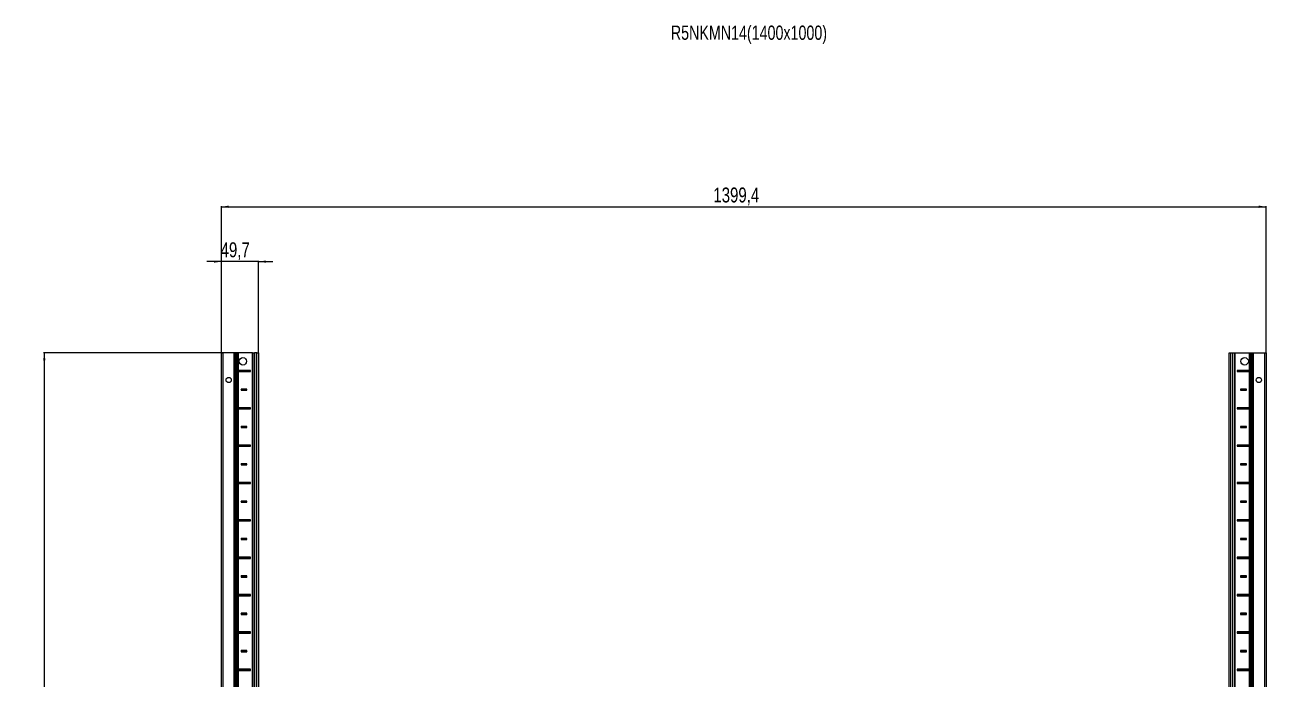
# Model space of a CAD drawing. Header units: millimetres. Extents: x -199 to 5117, y -2247 to 1507.
# Drawn here: x -199 to 1463, y 10 to 886 of the extents above; entities that cross this region are included whole.
import ezdxf

# ---------------------------------------------------------------- set-up
doc = ezdxf.new("R2010")
doc.units = ezdxf.units.MM
doc.layers.add('FORMAT', color=7, linetype='Continuous')
doc.styles.add('SLDTEXTSTYLE0', font='TXT', dxfattribs={"width": 0.75})
doc.dimstyles.new('SLDDIMSTYLE0', dxfattribs={"dimtxt": 20, "dimasz": 10, "dimexe": 0, "dimexo": 0.0625, "dimgap": 5, "dimtad": 2, "dimdec": 1, "dimrnd": 1e-09, "dimzin": 12, "dimdsep": 46, "dimtxsty": 'SLDTEXTSTYLE0', "dimsah": 1, "dimcen": 0.09, "dimadec": 0, "dimazin": 3, "dimtfac": 1, "dimtofl": 0, "dimtmove": 0, "dimatfit": 3, "dimfxl": 0, "dimfrac": 2, "dimtolj": 1, "dimtzin": 12, "dimarcsym": 0})
doc.dimstyles.new('SLDDIMSTYLE1', dxfattribs={"dimtxt": 20, "dimasz": 10, "dimexe": 0, "dimexo": 0.0625, "dimgap": 5, "dimtad": 2, "dimdec": 1, "dimrnd": 1e-09, "dimzin": 12, "dimdsep": 46, "dimtxsty": 'SLDTEXTSTYLE0', "dimsah": 1, "dimcen": 0.09, "dimadec": 0, "dimazin": 3, "dimtfac": 1, "dimtmove": 0, "dimatfit": 0, "dimfxl": 0, "dimfrac": 2, "dimtolj": 1, "dimtzin": 12, "dimarcsym": 0})

# ---------------------------------------------------------------- blocks, each defined once
blk = doc.blocks.new('_D')
at = {"layer": 'FORMAT'}
for p, q in [((86.4, 447.2), (-174.2, 447.2)), ((-173.2, 447.2), (-173.2, -851.8)), ((86.4, -851.8), (-174.2, -851.8))]:
    blk.add_line(p, q, dxfattribs=at)
for points in [[(-173.2, 447.2), (-174.7, 437.2), (-171.6, 437.2)], [(-173.2, -851.8), (-171.6, -841.8), (-174.7, -841.8)]]:
    blk.add_solid(points, dxfattribs=at)
at = {"layer": 'FORMAT', "insert": (-198.9, -231.8), "char_height": 20, "attachment_point": 1, "rotation": 90, "style": 'SLDTEXTSTYLE0'}
blk.add_mtext('1299', dxfattribs=at)
blk = doc.blocks.new('_D_1')
at = {"layer": 'FORMAT'}
for p, q in [((64, 447.2), (64, 643.6)), ((64, 642.6), (1463.4, 642.6)), ((1463.4, 447.2), (1463.4, 643.6))]:
    blk.add_line(p, q, dxfattribs=at)
for points in [[(64, 642.6), (74, 641.1), (74, 644.2)], [(1463.4, 642.6), (1453.4, 644.2), (1453.4, 641.1)]]:
    blk.add_solid(points, dxfattribs=at)
at = {"layer": 'FORMAT', "insert": (723, 668.4), "char_height": 20, "attachment_point": 1, "style": 'SLDTEXTSTYLE0'}
blk.add_mtext('1399,4', dxfattribs=at)
blk = doc.blocks.new('_D_2')
at = {"layer": 'FORMAT'}
for p, q in [((64, 569.2), (44.7, 569.2)), ((64, 447.2), (64, 570.2)), ((113.7, 569.2), (64, 569.2)), ((113.7, 447.2), (113.7, 570.2)), ((113.7, 569.2), (132.9, 569.2))]:
    blk.add_line(p, q, dxfattribs=at)
for points in [[(64, 569.2), (54, 570.7), (54, 567.7)], [(113.7, 569.2), (123.7, 567.7), (123.7, 570.7)]]:
    blk.add_solid(points, dxfattribs=at)
at = {"layer": 'FORMAT', "insert": (63, 595), "char_height": 20, "attachment_point": 1, "style": 'SLDTEXTSTYLE0'}
blk.add_mtext('49,7', dxfattribs=at)

msp = doc.modelspace()

# ---------------------------------------------------------------- linework, layer by layer
at = {"color": 7, "linetype": 'Continuous', "lineweight": 25}
for p, q in [((63.98, -851.79), (63.98, 447.21)), ((63.98, 447.21), (65.98, 447.21)), ((81.33, 447.21), (65.98, 447.21)), ((81.33, 447.21), (81.98, 447.21)), ((81.98, -851.79), (81.98, 447.21)), ((81.98, 447.21), (82.56, 447.21)), ((83.77, 447.21), (82.56, 447.21)), ((83.77, -851.79), (83.77, 447.21)), ((83.8, 447.21), (83.77, 447.21)), ((83.8, -851.79), (83.8, 447.21)), ((85.01, 447.21), (83.8, 447.21)), ((85.01, 447.21), (86.42, 447.21)), ((105.83, 447.21), (86.42, 447.21)), ((105.83, 447.21), (106.48, 447.21)), ((106.48, -851.79), (106.48, 447.21)), ((106.48, 447.21), (108.48, 447.21)), ((111.68, 447.21), (108.48, 447.21)), ((111.68, 447.21), (113.68, 447.21)), ((113.68, 447.21), (113.68, -851.79)), ((1413.68, -851.79), (1413.68, 447.21)), ((1413.68, 447.21), (1415.68, 447.21)), ((1415.68, 447.21), (1418.88, 447.21)), ((1418.88, 447.21), (1420.88, 447.21)), ((1420.88, 447.21), (1420.88, -851.79)), ((1420.88, 447.21), (1421.53, 447.21)), ((1421.53, 447.21), (1440.93, 447.21)), ((1440.93, 447.21), (1442.34, 447.21)), ((1442.34, 447.21), (1443.55, 447.21)), ((1443.55, 447.21), (1443.55, -851.79)), ((1443.55, 447.21), (1443.58, 447.21)), ((1443.58, 447.21), (1443.58, -851.79)), ((1443.58, 447.21), (1444.79, 447.21)), ((1444.79, 447.21), (1445.38, 447.21)), ((1445.38, 447.21), (1445.38, -851.79)), ((1445.38, 447.21), (1446.03, 447.21)), ((1446.03, 447.21), (1461.38, 447.21)), ((1461.38, 447.21), (1463.38, 447.21)), ((1463.38, 447.21), (1463.38, -851.79)), ((85.93, 423.35), (85.93, 422.06)), ((86.58, 422.71), (85.93, 423.35)), ((86.58, 422.71), (85.93, 422.06)), ((102.83, 423.46), (86.42, 423.46)), ((86.42, 421.96), (102.83, 421.96)), ((102.08, 422.71), (86.58, 422.71)), ((102.08, 422.71), (102.83, 423.46)), ((102.08, 422.71), (102.83, 421.96)), ((102.83, 421.96), (102.83, 423.46)), ((1440.93, 423.46), (1424.53, 423.46)), ((1424.53, 423.46), (1424.53, 421.96)), ((1425.28, 422.71), (1424.53, 423.46)), ((1425.28, 422.71), (1424.53, 421.96)), ((1424.53, 421.96), (1440.93, 421.96)), ((1425.28, 422.71), (1440.78, 422.71)), ((1440.78, 422.71), (1441.42, 423.35)), ((1440.78, 422.71), (1441.42, 422.06)), ((1441.42, 422.06), (1441.42, 423.35)), ((98.33, 398.46), (90.33, 398.46)), ((90.33, 398.46), (90.33, 396.96)), ((91.08, 397.71), (90.33, 398.46)), ((91.08, 397.71), (90.33, 396.96)), ((90.33, 396.96), (98.33, 396.96)), ((97.58, 397.71), (91.08, 397.71)), ((97.58, 397.71), (98.33, 398.46)), ((97.58, 397.71), (98.33, 396.96)), ((98.33, 396.96), (98.33, 398.46)), ((1437.03, 398.46), (1429.03, 398.46)), ((1429.03, 398.46), (1429.03, 396.96)), ((1429.78, 397.71), (1429.03, 398.46)), ((1429.78, 397.71), (1429.03, 396.96)), ((1429.03, 396.96), (1437.03, 396.96)), ((1429.78, 397.71), (1436.28, 397.71)), ((1436.28, 397.71), (1437.03, 398.46)), ((1436.28, 397.71), (1437.03, 396.96)), ((1437.03, 396.96), (1437.03, 398.46)), ((85.93, 373.35), (85.93, 372.06)), ((86.58, 372.71), (85.93, 373.35)), ((86.58, 372.71), (85.93, 372.06)), ((102.83, 373.46), (86.42, 373.46)), ((86.42, 371.96), (102.83, 371.96)), ((102.08, 372.71), (86.58, 372.71)), ((102.08, 372.71), (102.83, 373.46)), ((102.08, 372.71), (102.83, 371.96)), ((102.83, 371.96), (102.83, 373.46)), ((1440.93, 373.46), (1424.53, 373.46)), ((1424.53, 373.46), (1424.53, 371.96)), ((1425.28, 372.71), (1424.53, 373.46)), ((1425.28, 372.71), (1424.53, 371.96)), ((1424.53, 371.96), (1440.93, 371.96)), ((1425.28, 372.71), (1440.78, 372.71)), ((1440.78, 372.71), (1441.42, 373.35)), ((1440.78, 372.71), (1441.42, 372.06)), ((1441.42, 372.06), (1441.42, 373.35)), ((98.33, 348.46), (90.33, 348.46)), ((90.33, 348.46), (90.33, 346.96)), ((91.08, 347.71), (90.33, 348.46)), ((91.08, 347.71), (90.33, 346.96)), ((90.33, 346.96), (98.33, 346.96)), ((97.58, 347.71), (91.08, 347.71)), ((97.58, 347.71), (98.33, 348.46)), ((97.58, 347.71), (98.33, 346.96)), ((98.33, 346.96), (98.33, 348.46)), ((1437.03, 348.46), (1429.03, 348.46)), ((1429.03, 348.46), (1429.03, 346.96)), ((1429.78, 347.71), (1429.03, 348.46)), ((1429.78, 347.71), (1429.03, 346.96)), ((1429.03, 346.96), (1437.03, 346.96)), ((1429.78, 347.71), (1436.28, 347.71)), ((1436.28, 347.71), (1437.03, 348.46)), ((1436.28, 347.71), (1437.03, 346.96)), ((1437.03, 346.96), (1437.03, 348.46)), ((85.93, 323.35), (85.93, 322.06)), ((86.58, 322.71), (85.93, 323.35)), ((86.58, 322.71), (85.93, 322.06)), ((102.83, 323.46), (86.42, 323.46)), ((86.42, 321.96), (102.83, 321.96)), ((102.08, 322.71), (86.58, 322.71)), ((102.08, 322.71), (102.83, 323.46)), ((102.08, 322.71), (102.83, 321.96)), ((102.83, 321.96), (102.83, 323.46)), ((1440.93, 323.46), (1424.53, 323.46)), ((1424.53, 323.46), (1424.53, 321.96)), ((1425.28, 322.71), (1424.53, 323.46)), ((1425.28, 322.71), (1424.53, 321.96)), ((1424.53, 321.96), (1440.93, 321.96)), ((1425.28, 322.71), (1440.78, 322.71)), ((1440.78, 322.71), (1441.42, 323.35)), ((1440.78, 322.71), (1441.42, 322.06)), ((1441.42, 322.06), (1441.42, 323.35)), ((98.33, 298.46), (90.33, 298.46)), ((90.33, 298.46), (90.33, 296.96)), ((91.08, 297.71), (90.33, 298.46)), ((91.08, 297.71), (90.33, 296.96)), ((90.33, 296.96), (98.33, 296.96)), ((97.58, 297.71), (91.08, 297.71)), ((97.58, 297.71), (98.33, 298.46)), ((97.58, 297.71), (98.33, 296.96)), ((98.33, 296.96), (98.33, 298.46)), ((1437.03, 298.46), (1429.03, 298.46)), ((1429.03, 298.46), (1429.03, 296.96)), ((1429.78, 297.71), (1429.03, 298.46)), ((1429.78, 297.71), (1429.03, 296.96)), ((1429.03, 296.96), (1437.03, 296.96)), ((1429.78, 297.71), (1436.28, 297.71)), ((1436.28, 297.71), (1437.03, 298.46)), ((1436.28, 297.71), (1437.03, 296.96)), ((1437.03, 296.96), (1437.03, 298.46)), ((85.93, 273.35), (85.93, 272.06)), ((86.58, 272.71), (85.93, 273.35)), ((86.58, 272.71), (85.93, 272.06)), ((102.83, 273.46), (86.42, 273.46)), ((86.42, 271.96), (102.83, 271.96)), ((102.08, 272.71), (86.58, 272.71)), ((102.08, 272.71), (102.83, 273.46)), ((102.08, 272.71), (102.83, 271.96)), ((102.83, 271.96), (102.83, 273.46)), ((1440.93, 273.46), (1424.53, 273.46)), ((1424.53, 273.46), (1424.53, 271.96)), ((1425.28, 272.71), (1424.53, 273.46)), ((1425.28, 272.71), (1424.53, 271.96)), ((1424.53, 271.96), (1440.93, 271.96)), ((1425.28, 272.71), (1440.78, 272.71)), ((1440.78, 272.71), (1441.42, 273.35)), ((1440.78, 272.71), (1441.42, 272.06)), ((1441.42, 272.06), (1441.42, 273.35)), ((98.33, 248.46), (90.33, 248.46)), ((90.33, 248.46), (90.33, 246.96)), ((91.08, 247.71), (90.33, 248.46)), ((91.08, 247.71), (90.33, 246.96)), ((90.33, 246.96), (98.33, 246.96)), ((97.58, 247.71), (91.08, 247.71)), ((97.58, 247.71), (98.33, 248.46)), ((97.58, 247.71), (98.33, 246.96)), ((98.33, 246.96), (98.33, 248.46)), ((1437.03, 248.46), (1429.03, 248.46)), ((1429.03, 248.46), (1429.03, 246.96)), ((1429.78, 247.71), (1429.03, 248.46)), ((1429.78, 247.71), (1429.03, 246.96)), ((1429.03, 246.96), (1437.03, 246.96)), ((1429.78, 247.71), (1436.28, 247.71)), ((1436.28, 247.71), (1437.03, 248.46)), ((1436.28, 247.71), (1437.03, 246.96)), ((1437.03, 246.96), (1437.03, 248.46)), ((85.93, 223.35), (85.93, 222.06)), ((86.58, 222.71), (85.93, 223.35)), ((86.58, 222.71), (85.93, 222.06)), ((102.83, 223.46), (86.42, 223.46)), ((86.42, 221.96), (102.83, 221.96)), ((102.08, 222.71), (86.58, 222.71)), ((102.08, 222.71), (102.83, 223.46)), ((102.08, 222.71), (102.83, 221.96)), ((102.83, 221.96), (102.83, 223.46)), ((1440.93, 223.46), (1424.53, 223.46)), ((1424.53, 223.46), (1424.53, 221.96)), ((1425.28, 222.71), (1424.53, 223.46)), ((1425.28, 222.71), (1424.53, 221.96)), ((1424.53, 221.96), (1440.93, 221.96)), ((1425.28, 222.71), (1440.78, 222.71)), ((1440.78, 222.71), (1441.42, 223.35)), ((1440.78, 222.71), (1441.42, 222.06)), ((1441.42, 222.06), (1441.42, 223.35)), ((98.33, 198.46), (90.33, 198.46)), ((90.33, 198.46), (90.33, 196.96)), ((91.08, 197.71), (90.33, 198.46)), ((91.08, 197.71), (90.33, 196.96)), ((90.33, 196.96), (98.33, 196.96)), ((97.58, 197.71), (91.08, 197.71)), ((97.58, 197.71), (98.33, 198.46)), ((97.58, 197.71), (98.33, 196.96)), ((98.33, 196.96), (98.33, 198.46)), ((1437.03, 198.46), (1429.03, 198.46)), ((1429.03, 198.46), (1429.03, 196.96)), ((1429.78, 197.71), (1429.03, 198.46)), ((1429.78, 197.71), (1429.03, 196.96)), ((1429.03, 196.96), (1437.03, 196.96)), ((1429.78, 197.71), (1436.28, 197.71)), ((1436.28, 197.71), (1437.03, 198.46)), ((1436.28, 197.71), (1437.03, 196.96)), ((1437.03, 196.96), (1437.03, 198.46)), ((85.93, 173.35), (85.93, 172.06)), ((86.58, 172.71), (85.93, 173.35)), ((86.58, 172.71), (85.93, 172.06)), ((102.83, 173.46), (86.42, 173.46)), ((86.42, 171.96), (102.83, 171.96)), ((102.08, 172.71), (86.58, 172.71)), ((102.08, 172.71), (102.83, 173.46)), ((102.08, 172.71), (102.83, 171.96)), ((102.83, 171.96), (102.83, 173.46)), ((1440.93, 173.46), (1424.53, 173.46)), ((1424.53, 173.46), (1424.53, 171.96)), ((1425.28, 172.71), (1424.53, 173.46)), ((1425.28, 172.71), (1424.53, 171.96)), ((1424.53, 171.96), (1440.93, 171.96)), ((1425.28, 172.71), (1440.78, 172.71)), ((1440.78, 172.71), (1441.42, 173.35)), ((1440.78, 172.71), (1441.42, 172.06)), ((1441.42, 172.06), (1441.42, 173.35)), ((98.33, 148.46), (90.33, 148.46)), ((90.33, 148.46), (90.33, 146.96)), ((91.08, 147.71), (90.33, 148.46)), ((91.08, 147.71), (90.33, 146.96)), ((90.33, 146.96), (98.33, 146.96)), ((97.58, 147.71), (91.08, 147.71)), ((97.58, 147.71), (98.33, 148.46)), ((97.58, 147.71), (98.33, 146.96)), ((98.33, 146.96), (98.33, 148.46)), ((1437.03, 148.46), (1429.03, 148.46)), ((1429.03, 148.46), (1429.03, 146.96)), ((1429.78, 147.71), (1429.03, 148.46)), ((1429.78, 147.71), (1429.03, 146.96)), ((1429.03, 146.96), (1437.03, 146.96)), ((1429.78, 147.71), (1436.28, 147.71)), ((1436.28, 147.71), (1437.03, 148.46)), ((1436.28, 147.71), (1437.03, 146.96)), ((1437.03, 146.96), (1437.03, 148.46)), ((85.93, 123.35), (85.93, 122.06)), ((86.58, 122.71), (85.93, 123.35)), ((86.58, 122.71), (85.93, 122.06)), ((102.83, 123.46), (86.42, 123.46)), ((86.42, 121.96), (102.83, 121.96)), ((102.08, 122.71), (86.58, 122.71)), ((102.08, 122.71), (102.83, 123.46)), ((102.08, 122.71), (102.83, 121.96)), ((102.83, 121.96), (102.83, 123.46)), ((1440.93, 123.46), (1424.53, 123.46)), ((1424.53, 123.46), (1424.53, 121.96)), ((1425.28, 122.71), (1424.53, 123.46)), ((1425.28, 122.71), (1424.53, 121.96)), ((1424.53, 121.96), (1440.93, 121.96)), ((1425.28, 122.71), (1440.78, 122.71)), ((1440.78, 122.71), (1441.42, 123.35)), ((1440.78, 122.71), (1441.42, 122.06)), ((1441.42, 122.06), (1441.42, 123.35)), ((98.33, 98.46), (90.33, 98.46)), ((90.33, 98.46), (90.33, 96.96)), ((91.08, 97.71), (90.33, 98.46)), ((91.08, 97.71), (90.33, 96.96)), ((90.33, 96.96), (98.33, 96.96)), ((97.58, 97.71), (91.08, 97.71)), ((97.58, 97.71), (98.33, 98.46)), ((97.58, 97.71), (98.33, 96.96)), ((98.33, 96.96), (98.33, 98.46)), ((1437.03, 98.46), (1429.03, 98.46)), ((1429.03, 98.46), (1429.03, 96.96)), ((1429.78, 97.71), (1429.03, 98.46)), ((1429.78, 97.71), (1429.03, 96.96)), ((1429.03, 96.96), (1437.03, 96.96)), ((1429.78, 97.71), (1436.28, 97.71)), ((1436.28, 97.71), (1437.03, 98.46)), ((1436.28, 97.71), (1437.03, 96.96)), ((1437.03, 96.96), (1437.03, 98.46)), ((85.93, 73.35), (85.93, 72.06)), ((86.58, 72.71), (85.93, 73.35)), ((86.58, 72.71), (85.93, 72.06)), ((102.83, 73.46), (86.42, 73.46)), ((86.42, 71.96), (102.83, 71.96)), ((102.08, 72.71), (86.58, 72.71)), ((102.08, 72.71), (102.83, 73.46)), ((102.08, 72.71), (102.83, 71.96)), ((102.83, 71.96), (102.83, 73.46)), ((1440.93, 73.46), (1424.53, 73.46)), ((1424.53, 73.46), (1424.53, 71.96)), ((1425.28, 72.71), (1424.53, 73.46)), ((1425.28, 72.71), (1424.53, 71.96)), ((1424.53, 71.96), (1440.93, 71.96)), ((1425.28, 72.71), (1440.78, 72.71)), ((1440.78, 72.71), (1441.42, 73.35)), ((1440.78, 72.71), (1441.42, 72.06)), ((1441.42, 72.06), (1441.42, 73.35)), ((98.33, 48.46), (90.33, 48.46)), ((90.33, 48.46), (90.33, 46.96)), ((91.08, 47.71), (90.33, 48.46)), ((91.08, 47.71), (90.33, 46.96)), ((90.33, 46.96), (98.33, 46.96)), ((97.58, 47.71), (91.08, 47.71)), ((97.58, 47.71), (98.33, 48.46)), ((97.58, 47.71), (98.33, 46.96)), ((98.33, 46.96), (98.33, 48.46)), ((1437.03, 48.46), (1429.03, 48.46)), ((1429.03, 48.46), (1429.03, 46.96)), ((1429.78, 47.71), (1429.03, 48.46)), ((1429.78, 47.71), (1429.03, 46.96)), ((1429.03, 46.96), (1437.03, 46.96)), ((1429.78, 47.71), (1436.28, 47.71)), ((1436.28, 47.71), (1437.03, 48.46)), ((1436.28, 47.71), (1437.03, 46.96)), ((1437.03, 46.96), (1437.03, 48.46)), ((85.93, 23.35), (85.93, 22.06)), ((86.58, 22.71), (85.93, 23.35)), ((86.58, 22.71), (85.93, 22.06)), ((102.83, 23.46), (86.42, 23.46)), ((86.42, 21.96), (102.83, 21.96)), ((102.08, 22.71), (86.58, 22.71)), ((102.08, 22.71), (102.83, 23.46)), ((102.08, 22.71), (102.83, 21.96)), ((102.83, 21.96), (102.83, 23.46)), ((1440.93, 23.46), (1424.53, 23.46)), ((1424.53, 23.46), (1424.53, 21.96)), ((1425.28, 22.71), (1424.53, 23.46)), ((1425.28, 22.71), (1424.53, 21.96)), ((1424.53, 21.96), (1440.93, 21.96)), ((1425.28, 22.71), (1440.78, 22.71)), ((1440.78, 22.71), (1441.42, 23.35)), ((1440.78, 22.71), (1441.42, 22.06)), ((1441.42, 22.06), (1441.42, 23.35))]:
    msp.add_line(p, q, dxfattribs=at)
at = {"color": 8, "linetype": 'Continuous', "lineweight": 18}
for p, q in [((65.98, 447.21), (65.98, -851.79)), ((81.33, -851.79), (81.33, 447.21)), ((82.56, 447.21), (82.56, -851.79)), ((85.01, -851.79), (85.01, 447.21)), ((86.42, 447.21), (86.42, 423.46)), ((105.83, -851.79), (105.83, 447.21)), ((108.48, 447.21), (108.48, -851.79)), ((111.68, -851.79), (111.68, 447.21)), ((1415.68, 447.21), (1415.68, -851.79)), ((1418.88, -851.79), (1418.88, 447.21)), ((1421.53, 447.21), (1421.53, -851.79)), ((1440.93, 423.46), (1440.93, 447.21)), ((1442.34, 447.21), (1442.34, -851.79)), ((1444.79, -851.79), (1444.79, 447.21)), ((1446.03, 447.21), (1446.03, -851.79)), ((1461.38, -851.79), (1461.38, 447.21)), ((86.42, 421.96), (86.42, 373.46)), ((1440.93, 373.46), (1440.93, 421.96)), ((86.42, 371.96), (86.42, 323.46)), ((1440.93, 323.46), (1440.93, 371.96)), ((86.42, 321.96), (86.42, 273.46)), ((1440.93, 273.46), (1440.93, 321.96)), ((86.42, 271.96), (86.42, 223.46)), ((1440.93, 223.46), (1440.93, 271.96)), ((86.42, 221.96), (86.42, 173.46)), ((1440.93, 173.46), (1440.93, 221.96)), ((86.42, 171.96), (86.42, 123.46)), ((1440.93, 123.46), (1440.93, 171.96)), ((86.42, 121.96), (86.42, 73.46)), ((1440.93, 73.46), (1440.93, 121.96)), ((86.42, 71.96), (86.42, 23.46)), ((1440.93, 23.46), (1440.93, 71.96)), ((86.42, 21.96), (86.42, -26.54)), ((1440.93, -26.54), (1440.93, 21.96))]:
    msp.add_line(p, q, dxfattribs=at)
at = {"color": 7, "linetype": 'Continuous', "lineweight": 25}
for centre, radius in [((92.83, 435.71), 5), ((1434.53, 435.71), 5), ((73.83, 410.71), 3.5), ((1453.53, 410.71), 3.5)]:
    msp.add_circle(centre, radius, dxfattribs=at)
for centre, start_param, end_param in [((86.42, 419.99), 0, 0.2482694), ((86.42, 425.42), 2.8933233, 3.1415927), ((1440.93, 419.99), 6.0349159, 6.2831853), ((1440.93, 425.42), 3.1415927, 3.389862), ((86.42, 369.99), 0, 0.2482694), ((86.42, 375.42), 2.8933233, 3.1415927), ((1440.93, 369.99), 6.0349159, 6.2831853), ((1440.93, 375.42), 3.1415927, 3.389862), ((86.42, 319.99), 0, 0.2482694), ((86.42, 325.42), 2.8933233, 3.1415927), ((1440.93, 319.99), 6.0349159, 6.2831853), ((1440.93, 325.42), 3.1415927, 3.389862), ((86.42, 269.99), 0, 0.2482694), ((86.42, 275.42), 2.8933233, 3.1415927), ((1440.93, 269.99), 6.0349159, 6.2831853), ((1440.93, 275.42), 3.1415927, 3.389862), ((86.42, 219.99), 0, 0.2482694), ((86.42, 225.42), 2.8933233, 3.1415927), ((1440.93, 219.99), 6.0349159, 6.2831853), ((1440.93, 225.42), 3.1415927, 3.389862), ((86.42, 169.99), 0, 0.2482694), ((86.42, 175.42), 2.8933233, 3.1415927), ((1440.93, 169.99), 6.0349159, 6.2831853), ((1440.93, 175.42), 3.1415927, 3.389862), ((86.42, 119.99), 0, 0.2482694), ((86.42, 125.42), 2.8933233, 3.1415927), ((1440.93, 119.99), 6.0349159, 6.2831853), ((1440.93, 125.42), 3.1415927, 3.389862), ((86.42, 69.99), 0, 0.2482694), ((86.42, 75.42), 2.8933233, 3.1415927), ((1440.93, 69.99), 6.0349159, 6.2831853), ((1440.93, 75.42), 3.1415927, 3.389862), ((86.42, 19.99), 0, 0.2482694), ((86.42, 25.42), 2.8933233, 3.1415927), ((1440.93, 19.99), 6.0349159, 6.2831853), ((1440.93, 25.42), 3.1415927, 3.389862)]:
    msp.add_ellipse(centre, major_axis=(0, 3.46), ratio=0.5773503, start_param=start_param, end_param=end_param, dxfattribs=at)

# ---------------------------------------------------------------- texts
at = {"layer": 'FORMAT', "insert": (666.01, 885.17), "char_height": 19.05, "attachment_point": 1, "style": 'SLDTEXTSTYLE0'}
msp.add_mtext('R5NKMN14(1400x1000)', dxfattribs=at)

# ---------------------------------------------------------------- dimensions: what is measured, and where the dimension line sits
at = {"layer": 'FORMAT'}
for base, p1, p2, angle, picture, middle in [((1463.38, 642.62), (63.98, 447.21), (1463.38, 447.21), 0, '_D_1', (763.68, 642.62)), ((-173.15, -851.79), (86.42, 447.21), (86.42, -851.79), 90, '_D', (-173.15, -202.29))]:
    dim = msp.add_linear_dim(base=base, p1=p1, p2=p2, angle=angle, dimstyle='SLDDIMSTYLE0', dxfattribs=at)
    dim.commit()
    dim.dimension.update_dxf_attribs({"geometry": picture, "text_midpoint": middle, "dimtype": 160})
dim = msp.add_linear_dim(base=(63.98, 569.21), p1=(113.68, 447.21), p2=(63.98, 447.21), dimstyle='SLDDIMSTYLE1', dxfattribs=at)
dim.commit()
dim.dimension.update_dxf_attribs({"geometry": '_D_2', "text_midpoint": (88.83, 569.21), "dimtype": 160})

doc.saveas('drawing.dxf')
